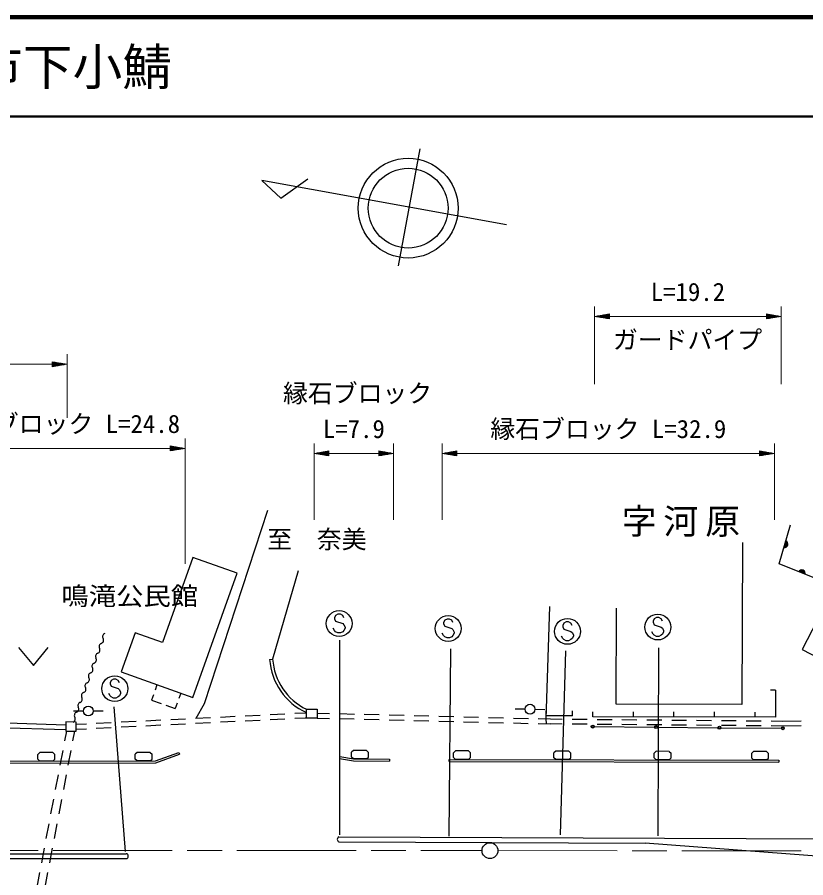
# Model space of a CAD drawing. Units: millimetres, scale not verified. Extents: x 40000 to 680000, y 20000 to 380000.
# Drawn here: x 419465 to 498772, y 293400 to 380000 of the extents above; entities that cross this region are included whole.
import ezdxf
from ezdxf.enums import TextEntityAlignment as Align

# ---------------------------------------------------------------- set-up
doc = ezdxf.new("R2010")
doc.units = ezdxf.units.MM
doc.header["$LTSCALE"] = 1000
doc.linetypes.add('CHAIN', pattern=[18.5, 12, -1.5, 3.5, -1.5])
for name, color, linetype, lineweight in [('M-BGD', 7, 'Continuous', 25), ('M-BMK', 2, 'CHAIN', 13), ('M-BMK-SRVR', 3, 'Continuous', 25), ('M-STR-HTXT', 7, 'Continuous', 13), ('M-STR-STRC', 7, 'Continuous', 25), ('M-STR-STRD', 7, 'Continuous', 25), ('M-TTL', 2, 'Continuous', 140), ('M-TTL-LINE', 7, 'Continuous', 50)]:
    doc.layers.add(name, color=color, linetype=linetype, lineweight=lineweight)
doc.layers.add('M-BGD-TXT', color=7, linetype='Continuous')
doc.layers.add('M-TTL-TXT', color=7, linetype='Continuous')
doc.styles.add('ＭＳ ゴシック', font='')
doc.styles.get('ＭＳ ゴシック').set_extended_font_data('MS Gothic')

msp = doc.modelspace()

# ---------------------------------------------------------------- linework, layer by layer
at = {"layer": 'M-BGD'}
for p, q in [((457816, 354993), (459979, 366744)), ((445967, 361781), (448703, 363721)), ((444067, 363556), (445967, 361781)), ((468668, 359107), (444067, 363556)), ((437131, 325634), (434073, 317073)), ((441601, 324038), (437131, 325634)), ((437138, 311539), (441601, 324038)), ((447718, 324281), (445154, 315401)), ((431318, 318057), (429912, 314120)), ((434073, 317073), (431318, 318057)), ((419592, 316568), (421092, 314768)), ((421092, 314768), (422592, 316568)), ((444850, 315380), (445154, 315401)), ((429912, 314120), (437138, 311539)), ((433516, 312833), (433324, 312294)), ((433156, 311823), (432964, 311284)), ((435917, 311975), (435725, 311437)), ((495736, 312280), (495236, 312284)), ((432964, 311284), (433928, 310940)), ((435557, 310966), (435364, 310427)), ((426120, 310182), (425120, 310179)), ((427120, 310185), (428120, 310189)), ((434399, 310772), (435364, 310427)), ((470538, 310359), (469538, 310355)), ((471538, 310354), (472538, 310340)), ((472675, 309689), (472675, 310189)), ((472675, 309689), (472675, 310189)), ((475305, 309692), (475304, 310192)), ((477356, 309600), (477356, 310100)), ((481435, 309594), (481436, 310094)), ((485515, 309589), (485516, 310089)), ((489595, 309584), (489595, 310084)), ((493674, 309578), (493675, 310078)), ((411174, 309195), (424366, 308808)), ((432410, 309205), (433909, 309280)), ((434907, 309330), (436405, 309405)), ((437404, 309454), (438902, 309529)), ((439901, 309579), (441399, 309654)), ((442398, 309704), (443896, 309779)), ((442398, 309203), (443896, 309278)), ((444895, 309828), (446393, 309903)), ((444895, 309328), (446393, 309403)), ((447392, 309953), (448423, 310004)), ((447392, 309452), (448429, 309504)), ((448423, 310004), (448548, 310001)), ((448429, 309504), (448548, 309501)), ((449641, 309974), (450875, 309943)), ((449641, 309474), (450869, 309443)), ((451869, 309418), (453368, 309380)), ((451875, 309918), (453375, 309880)), ((454368, 309355), (455868, 309317)), ((454374, 309855), (455874, 309817)), ((456867, 309292), (458367, 309254)), ((456874, 309792), (458373, 309754)), ((459366, 309229), (460866, 309191)), ((459373, 309729), (460872, 309691)), ((461866, 309166), (463365, 309128)), ((461872, 309666), (463372, 309628)), ((464371, 309603), (465871, 309566)), ((466870, 309540), (468370, 309503)), ((469370, 309478), (470869, 309440)), ((471869, 309415), (473103, 309384)), ((475305, 309692), (472675, 309689)), ((473103, 309384), (474285, 309373)), ((475285, 309364), (476785, 309351)), ((477785, 309342), (479285, 309328)), ((480285, 309319), (481785, 309306)), ((482785, 309297), (484285, 309284)), ((485285, 309275), (486785, 309261)), ((487785, 309252), (489285, 309239)), ((490285, 309230), (491785, 309217)), ((492784, 309208), (494284, 309194)), ((495284, 309185), (496466, 309175)), ((496466, 309175), (498319, 309180)), ((411158, 308695), (424360, 308308)), ((425381, 308354), (426418, 308405)), ((425387, 308855), (426418, 308906)), ((427417, 308956), (428915, 309031)), ((427417, 308455), (428915, 308530)), ((429914, 309081), (431412, 309155)), ((429914, 308580), (431412, 308655)), ((432411, 308705), (433909, 308779)), ((434908, 308829), (436406, 308904)), ((437404, 308954), (438903, 309029)), ((439901, 309079), (441399, 309153)), ((464365, 309103), (465864, 309066)), ((466864, 309040), (468364, 309003)), ((469363, 308978), (470863, 308940)), ((471863, 308915), (473091, 308884)), ((473099, 308913), (474282, 308902)), ((475282, 308893), (476782, 308880)), ((477493, 308617), (483567, 308563)), ((477782, 308871), (479282, 308858)), ((480282, 308849), (481782, 308835)), ((482782, 308826), (484282, 308813)), ((483867, 308560), (489940, 308506)), ((485282, 308804), (486782, 308791)), ((487782, 308782), (489282, 308768)), ((490240, 308503), (496314, 308449)), ((490282, 308759), (491782, 308746)), ((492782, 308737), (494282, 308723)), ((495282, 308715), (496465, 308704)), ((496465, 308704), (498321, 308710)), ((424256, 307191), (424439, 308159)), ((425070, 307188), (425252, 308149)), ((421755, 306005), (421555, 305819)), ((421555, 305336), (421555, 305819)), ((423057, 306005), (421755, 306005)), ((423057, 306005), (423257, 305819)), ((423257, 305336), (423257, 305819)), ((423790, 304735), (424070, 306209)), ((424604, 304732), (424883, 306206)), ((431520, 306018), (431320, 305832)), ((431321, 305349), (431320, 305832)), ((432822, 306019), (431520, 306018)), ((432822, 306019), (433022, 305834)), ((433023, 305351), (433022, 305834)), ((453092, 305554), (453095, 306037)), ((453297, 306221), (453095, 306037)), ((454599, 306211), (453297, 306221)), ((454599, 306211), (454797, 306023)), ((454793, 305541), (454797, 306023)), ((463352, 305494), (463353, 305977)), ((463553, 306163), (463353, 305977)), ((464855, 306160), (463553, 306163)), ((464855, 306160), (465054, 305974)), ((465054, 305491), (465054, 305974)), ((473434, 305477), (473435, 305960)), ((473635, 306145), (473435, 305960)), ((474937, 306143), (473635, 306145)), ((474937, 306143), (475137, 305957)), ((475136, 305474), (475137, 305957)), ((483517, 305459), (483518, 305942)), ((483718, 306128), (483518, 305942)), ((485020, 306125), (483718, 306128)), ((485020, 306125), (485220, 305939)), ((485219, 305456), (485220, 305939)), ((493330, 305442), (493331, 305925)), ((493531, 306111), (493331, 305925)), ((494833, 306108), (493531, 306111)), ((494833, 306108), (495033, 305922)), ((495032, 305439), (495033, 305922)), ((421755, 305151), (421555, 305336)), ((423057, 305151), (421755, 305151)), ((423057, 305151), (423257, 305336)), ((431521, 305163), (431321, 305349)), ((432823, 305165), (431521, 305163)), ((432823, 305165), (433023, 305351)), ((453290, 305367), (453092, 305554)), ((454592, 305356), (453290, 305367)), ((454592, 305356), (454793, 305541)), ((463551, 305308), (463352, 305494)), ((464853, 305306), (463551, 305308)), ((464853, 305306), (465054, 305491)), ((473634, 305291), (473434, 305477)), ((474936, 305289), (473634, 305291)), ((474936, 305289), (475136, 305474)), ((483717, 305273), (483517, 305459)), ((485019, 305271), (483717, 305273)), ((485019, 305271), (485219, 305456)), ((493530, 305256), (493330, 305442)), ((494832, 305254), (493530, 305256)), ((494832, 305254), (495032, 305439)), ((423324, 302279), (423604, 303752)), ((424138, 302276), (424417, 303750)), ((422858, 299822), (423138, 301296)), ((423672, 299820), (423952, 301294)), ((422392, 297366), (422672, 298840)), ((423206, 297364), (423486, 298837)), ((421926, 294910), (422206, 296384)), ((422740, 294907), (423020, 296381)), ((421461, 292454), (421740, 293927)), ((422274, 292451), (422554, 293925))]:
    msp.add_line(p, q, dxfattribs=at)
for points in [[(437474, 309458), (438295, 310923), (444668, 330395)], [(503058, 326905), (500684, 323146), (496094, 325006), (497242, 328923)], [(492394, 327155), (492348, 310824), (479719, 310860), (479747, 320526)], [(472689, 308894), (472666, 309395), (473044, 320710)], [(495736, 312280), (495714, 309576), (477356, 309600)]]:
    msp.add_lwpolyline(points, dxfattribs=at)
for points in [[(502870, 314072), (507901, 323815), (503452, 326113), (498420, 316370)], [(448548, 310362), (449641, 310362), (449641, 309473), (448548, 309473)], [(424358, 308160), (425379, 308148), (425390, 309073), (424369, 309085)]]:
    msp.add_lwpolyline(points, close=True, dxfattribs=at)
for centre, radius in [((458785, 360785), 5016), ((458785, 360785), 4013), ((426620, 310183), 500), ((471038, 310361), 500), ((477343, 308619), 150), ((477343, 308619), 120), ((477343, 308619), 100), ((477343, 308619), 100), ((477343, 308619), 100), ((477343, 308619), 100), ((483717, 308562), 150), ((483717, 308562), 120), ((483717, 308562), 100), ((483717, 308562), 100), ((483717, 308562), 100), ((483717, 308562), 100), ((490090, 308505), 150), ((490090, 308505), 120), ((490090, 308505), 100), ((490090, 308505), 100), ((490090, 308505), 100), ((490090, 308505), 100), ((496464, 308448), 150), ((496464, 308448), 120), ((496464, 308448), 100), ((496464, 308448), 100), ((496464, 308448), 100), ((496464, 308448), 100)]:
    msp.add_circle(centre, radius, dxfattribs=at)
for centre, radius, start, end in [((496616, 326980), 354, 262.47056, 64.87574), ((496616, 326980), 283, 264.6946, 62.6517), ((496616, 326980), 212, 268.44092, 58.90537), ((496616, 326980), 142, 276.15265, 51.19364), ((496616, 326980), 100, 286.47031, 40.87598), ((496616, 326980), 100, 286.47031, 40.87598), ((498369, 324026), 354, 346.74098, 149.14616), ((498369, 324026), 283, 348.96502, 146.92212), ((498369, 324026), 212, 352.71134, 143.17579), ((498369, 324026), 142, 0.42307, 135.46406), ((498369, 324026), 100, 10.74073, 125.1464), ((498369, 324026), 100, 10.74073, 125.1464), ((428388, 317660), 339, 109.36327, 211.12996), ((428032, 316671), 339, 109.36327, 211.12996), ((427808, 317310), 339, 289.36327, 31.12996), ((427452, 316321), 339, 289.36327, 31.12996), ((427097, 315331), 339, 289.36327, 31.12996), ((427677, 315682), 339, 109.36327, 211.12996), ((451213, 315820), 6378, 183.94931, 245.30635), ((451212, 315819), 6072, 183.94645, 243.98485), ((426742, 314342), 339, 289.36327, 31.12996), ((427322, 314692), 339, 109.36327, 211.12996), ((426387, 313353), 339, 289.36327, 31.12996), ((426967, 313703), 339, 109.36327, 211.12996), ((426611, 312714), 339, 109.36327, 211.12996), ((426256, 311725), 339, 109.36327, 211.12996), ((426032, 312364), 339, 289.36327, 31.12996), ((425901, 310736), 339, 109.36327, 211.12996), ((425676, 311375), 339, 289.36327, 31.12996), ((425546, 309747), 339, 109.36327, 211.12996), ((425321, 310386), 339, 289.36327, 31.12996), ((424966, 309396), 339, 289.36327, 31.12996)]:
    msp.add_arc(centre, radius, start, end, dxfattribs=at)
at = {"layer": 'M-BMK'}
for p, q in [((367564, 296191), (466213, 296132)), ((467813, 296131), (542136, 296087))]:
    msp.add_line(p, q, dxfattribs=at)
at = {"layer": 'M-BMK-SRVR'}
msp.add_circle((467013, 296132), 800, dxfattribs=at)
at = {"layer": 'M-STR-HTXT'}
for p, q in [((477528, 343066), (477528, 350895)), ((496308, 343066), (496308, 350895)), ((477528, 349895), (479028, 350145)), ((477528, 349895), (479028, 349645)), ((477528, 349895), (479028, 349895)), ((479028, 349945), (477828, 349945)), ((478128, 349995), (479028, 349995)), ((479028, 350045), (478428, 350045)), ((478728, 350095), (479028, 350095)), ((479028, 349645), (479028, 350145)), ((479028, 349895), (494808, 349895)), ((496308, 349895), (494808, 350145)), ((494808, 350145), (494808, 349645)), ((495108, 350095), (494808, 350095)), ((494808, 350045), (495408, 350045)), ((495708, 349995), (494808, 349995)), ((494808, 349945), (496008, 349945)), ((496308, 349895), (494808, 349645)), ((496308, 349895), (494808, 349895)), ((479028, 349845), (477828, 349845)), ((478128, 349795), (479028, 349795)), ((479028, 349745), (478428, 349745)), ((478728, 349695), (479028, 349695)), ((494808, 349845), (496008, 349845)), ((495708, 349795), (494808, 349795)), ((494808, 349745), (495408, 349745)), ((495108, 349695), (494808, 349695)), ((424472, 339699), (424472, 346081)), ((334016, 345081), (422972, 345081)), ((424472, 345081), (422972, 345331)), ((422972, 345331), (422972, 344831)), ((423272, 345281), (422972, 345281)), ((422972, 345231), (423572, 345231)), ((423872, 345181), (422972, 345181)), ((422972, 345131), (424172, 345131)), ((424472, 345081), (422972, 344831)), ((424472, 345081), (422972, 345081)), ((422972, 345031), (424172, 345031)), ((423872, 344981), (422972, 344981)), ((422972, 344931), (423572, 344931)), ((423272, 344881), (422972, 344881)), ((436350, 324995), (436350, 337613)), ((449319, 329422), (449319, 337102)), ((457325, 329422), (457325, 337102)), ((462188, 329422), (462188, 337102)), ((495634, 329422), (495634, 337102)), ((413108, 336613), (434850, 336613)), ((436350, 336613), (434850, 336863)), ((434850, 336863), (434850, 336363)), ((435150, 336813), (434850, 336813)), ((434850, 336763), (435450, 336763)), ((435750, 336713), (434850, 336713)), ((434850, 336663), (436050, 336663)), ((436350, 336613), (434850, 336363)), ((436350, 336613), (434850, 336613)), ((434850, 336563), (436050, 336563)), ((435750, 336513), (434850, 336513)), ((434850, 336463), (435450, 336463)), ((435150, 336413), (434850, 336413)), ((449319, 336102), (450819, 336352)), ((449319, 336102), (450819, 335852)), ((449319, 336102), (450819, 336102)), ((450819, 336152), (449619, 336152)), ((450819, 336052), (449619, 336052)), ((449919, 336202), (450819, 336202)), ((450819, 336252), (450219, 336252)), ((450519, 336302), (450819, 336302)), ((450819, 335852), (450819, 336352)), ((450819, 336102), (455825, 336102)), ((457325, 336102), (455825, 336352)), ((455825, 336352), (455825, 335852)), ((456125, 336302), (455825, 336302)), ((455825, 336252), (456425, 336252)), ((456725, 336202), (455825, 336202)), ((455825, 336152), (457025, 336152)), ((457325, 336102), (455825, 335852)), ((457325, 336102), (455825, 336102)), ((455825, 336052), (457025, 336052)), ((462188, 336102), (463688, 336352)), ((462188, 336102), (463688, 335852)), ((462188, 336102), (463688, 336102)), ((463688, 336152), (462488, 336152)), ((463688, 336052), (462488, 336052)), ((462788, 336202), (463688, 336202)), ((463688, 336252), (463088, 336252)), ((463388, 336302), (463688, 336302)), ((463688, 335852), (463688, 336352)), ((463688, 336102), (494134, 336102)), ((495634, 336102), (494134, 336352)), ((494134, 336352), (494134, 335852)), ((494434, 336302), (494134, 336302)), ((494134, 336252), (494734, 336252)), ((495034, 336202), (494134, 336202)), ((494134, 336152), (495334, 336152)), ((495634, 336102), (494134, 335852)), ((495634, 336102), (494134, 336102)), ((494134, 336052), (495334, 336052)), ((449919, 336002), (450819, 336002)), ((450819, 335952), (450219, 335952)), ((450519, 335902), (450819, 335902)), ((456725, 336002), (455825, 336002)), ((455825, 335952), (456425, 335952)), ((456125, 335902), (455825, 335902)), ((462788, 336002), (463688, 336002)), ((463688, 335952), (463088, 335952)), ((463388, 335902), (463688, 335902)), ((495034, 336002), (494134, 336002)), ((494134, 335952), (494734, 335952)), ((494434, 335902), (494134, 335902))]:
    msp.add_line(p, q, dxfattribs=at)
at = {"layer": 'M-STR-STRC'}
for p, q in [((451489, 319810), (451371, 319574)), ((451371, 319574), (451371, 319456)), ((451726, 319929), (451489, 319810)), ((451962, 319929), (451726, 319929)), ((452198, 319810), (451962, 319929)), ((452316, 319574), (452198, 319810)), ((483768, 319579), (483531, 319461)), ((484004, 319579), (483768, 319579)), ((484240, 319461), (484004, 319579)), ((451371, 319456), (451489, 319220)), ((451489, 319220), (452198, 318983)), ((452198, 318983), (452316, 318865)), ((452316, 318865), (452435, 318629)), ((462456, 319316), (462337, 319079)), ((462337, 319079), (462337, 318961)), ((462337, 318961), (462456, 318725)), ((462692, 319434), (462456, 319316)), ((462456, 318725), (463165, 318488)), ((462928, 319434), (462692, 319434)), ((463165, 319316), (462928, 319434)), ((463283, 319079), (463165, 319316)), ((474450, 319024), (474332, 318788)), ((474332, 318788), (474332, 318670)), ((474687, 319142), (474450, 319024)), ((474923, 319142), (474687, 319142)), ((475159, 319024), (474923, 319142)), ((475278, 318788), (475159, 319024)), ((483531, 319461), (483413, 319225)), ((483413, 319225), (483413, 319107)), ((483413, 319107), (483531, 318870)), ((483531, 318870), (484240, 318634)), ((484359, 319225), (484240, 319461)), ((451371, 318274), (451253, 318510)), ((451489, 318156), (451371, 318274)), ((451726, 318038), (451489, 318156)), ((451962, 318038), (451726, 318038)), ((452198, 318156), (451962, 318038)), ((452316, 318274), (452198, 318156)), ((452435, 318510), (452316, 318274)), ((452435, 318629), (452435, 318510)), ((462337, 317779), (462219, 318016)), ((463165, 318488), (463283, 318370)), ((463283, 318370), (463401, 318134)), ((463401, 318016), (463283, 317779)), ((463401, 318134), (463401, 318016)), ((474332, 318670), (474450, 318433)), ((474450, 318433), (475159, 318197)), ((475159, 318197), (475278, 318079)), ((475278, 318079), (475396, 317842)), ((475396, 317842), (475396, 317724)), ((483413, 317925), (483295, 318161)), ((483531, 317807), (483413, 317925)), ((484240, 318634), (484359, 318516)), ((484359, 317925), (484240, 317807)), ((484359, 318516), (484477, 318279)), ((484477, 318161), (484359, 317925)), ((484477, 318279), (484477, 318161)), ((451903, 297736), (451905, 317301)), ((462456, 317661), (462337, 317779)), ((462692, 317543), (462456, 317661)), ((462928, 317543), (462692, 317543)), ((463165, 317661), (462928, 317543)), ((463283, 317779), (463165, 317661)), ((474332, 317488), (474214, 317724)), ((474450, 317370), (474332, 317488)), ((474687, 317252), (474450, 317370)), ((474923, 317252), (474687, 317252)), ((475159, 317370), (474923, 317252)), ((475278, 317488), (475159, 317370)), ((475396, 317724), (475278, 317488)), ((483768, 317689), (483531, 317807)), ((484004, 317689), (483768, 317689)), ((484240, 317807), (484004, 317689)), ((463037, 316429), (462886, 297603)), ((474105, 297734), (474653, 316251)), ((483969, 316548), (483882, 297634)), ((428921, 313259), (428802, 313023)), ((428802, 313023), (428802, 312905)), ((428802, 312905), (428921, 312668)), ((429157, 313378), (428921, 313259)), ((428921, 312668), (429630, 312432)), ((429393, 313378), (429157, 313378)), ((429630, 313259), (429393, 313378)), ((429748, 313023), (429630, 313259)), ((428802, 311723), (428684, 311959)), ((429630, 312432), (429748, 312314)), ((429748, 312314), (429866, 312078)), ((429866, 311959), (429748, 311723)), ((429866, 312078), (429866, 311959)), ((428921, 311605), (428802, 311723)), ((429157, 311487), (428921, 311605)), ((429393, 311487), (429157, 311487)), ((429630, 311605), (429393, 311487)), ((429748, 311723), (429630, 311605)), ((430358, 296051), (429203, 310592))]:
    msp.add_line(p, q, dxfattribs=at)
for centre in [(451844, 318983), (462810, 318488), (483886, 318634), (474805, 318197), (429275, 312432)]:
    msp.add_circle(centre, 1300, dxfattribs=at)
at = {"layer": 'M-STR-STRD'}
for p, q in [((433365, 305166), (435716, 306015)), ((433400, 304966), (435784, 305827)), ((435716, 306015), (435784, 305827)), ((411173, 304937), (433400, 304966)), ((411175, 305137), (433365, 305166)), ((451927, 305594), (451894, 305397)), ((451894, 305397), (453273, 305167)), ((451927, 305594), (453290, 305367)), ((453273, 305167), (456920, 305138)), ((453290, 305367), (456921, 305338)), ((456921, 305338), (456920, 305138)), ((462893, 305109), (462894, 305309)), ((462893, 305109), (496062, 305052)), ((462894, 305309), (496062, 305252)), ((496062, 305252), (496062, 305052)), ((451816, 297017), (482613, 296899)), ((398659, 295327), (430420, 295327))]:
    msp.add_line(p, q, dxfattribs=at)
for points in [[(248109, 298411), (369110, 297895), (398659, 295827), (430420, 295827)], [(451818, 297517), (500953, 297329), (541728, 294465), (567972, 294375)], [(541726, 293965), (515778, 294361), (482613, 296899)]]:
    msp.add_lwpolyline(points, dxfattribs=at)
for centre, radius, start, end in [((451933, 297266), 276, 114.76957, 244.79138), ((430382, 295577), 253, 278.71434, 81.28566)]:
    msp.add_arc(centre, radius, start, end, dxfattribs=at)
at = {"layer": 'M-TTL'}
msp.add_line((680000, 380000), (40000, 380000), dxfattribs=at)
at = {"layer": 'M-TTL-LINE'}
msp.add_line((40000, 370000), (680000, 370000), dxfattribs=at)

# ---------------------------------------------------------------- texts
at = {"layer": 'M-BGD', "style": 'ＭＳ ゴシック', "width": 1.1}
msp.add_text('鳴滝公民館', height=1833, dxfattribs=at).set_placement((430785, 320284), align=Align.BOTTOM_CENTER)
at = {"layer": 'M-BGD-TXT', "style": 'ＭＳ ゴシック'}
msp.add_text('至\u3000奈美', height=1833, dxfattribs=at).set_placement((449605, 326001), align=Align.BOTTOM_CENTER)
at = {"layer": 'M-BGD-TXT', "insert": (486565, 327705), "char_height": 2566, "attachment_point": 8, "style": 'ＭＳ ゴシック'}
msp.add_mtext('\\T1.2;字河原', dxfattribs=at)
at = {"layer": 'M-STR-HTXT', "style": 'ＭＳ ゴシック'}
for s, p in [('L=19.2', (486918, 350895)), ('ガードパイプ', (486880, 346079)), ('縁石ブロック', (453697, 340692)), ('縁石ブロック L=24.8', (423979, 337613)), ('L=7.9', (453322, 337102)), ('縁石ブロック L=32.9', (478911, 337102))]:
    msp.add_text(s, height=1833, dxfattribs=at).set_placement(p, align=Align.BOTTOM_CENTER)
at = {"layer": 'M-TTL-TXT', "style": 'ＭＳ ゴシック'}
msp.add_text('山口市下小鯖', height=3666, dxfattribs=at).set_placement((405024, 375000), align=Align.MIDDLE_LEFT)

doc.saveas('drawing.dxf')
